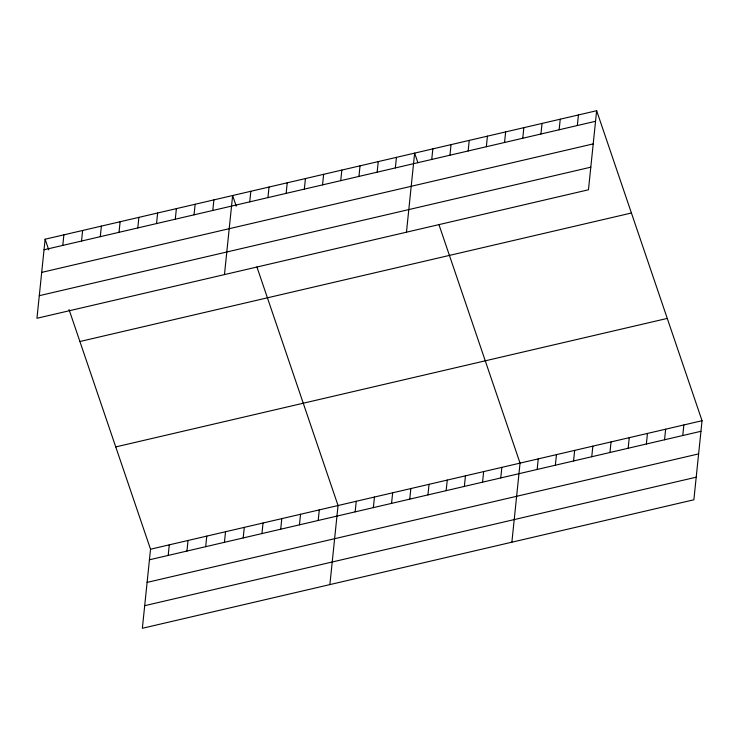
<?xml version="1.0" encoding="UTF-8"?>
<svg xmlns="http://www.w3.org/2000/svg" width="739" height="739" viewBox="0 0 739 739"><rect width="100%" height="100%" fill="white"/><g stroke="black" fill="none" stroke-linecap="round" stroke-linejoin="round"><path stroke-width="1.11" d="M45.125 239.214L36.95 318.287L588.466 189.784L596.641 110.711L45.125 239.214L48.746 249.865M62.778 245.413L63.877 234.845M81.53 241.043L82.62 230.476M100.282 236.683L101.372 226.106M119.034 232.314L120.124 221.737M137.787 227.945L138.877 217.368M156.539 223.575L157.629 212.998M175.291 219.206L176.381 208.629M69.032 309.539L150.534 549.216L142.359 628.289L693.875 499.786L702.05 420.713L596.641 110.711M194.043 214.837L195.133 204.26M168.187 555.423L169.286 544.846M212.795 210.467L213.885 199.89M186.939 551.054L188.039 540.477M224.462 274.594L232.637 195.521L236.258 206.181M205.691 546.684L206.791 536.108M249.745 201.858L250.835 191.281M224.444 542.315L225.534 531.738M267.943 197.618L269.042 187.041M243.196 537.946L244.286 527.369M286.141 193.378L287.24 182.801M261.948 533.576L263.038 523.009M304.348 189.138L305.438 178.561M280.7 529.207L281.79 518.639M322.546 184.889L323.636 174.321M299.452 524.838L300.542 514.27M340.744 180.649L341.834 170.081M318.204 520.468L319.294 509.901M358.942 176.409L360.041 165.841M329.88 584.604L338.046 505.531L256.913 266.918M377.149 172.169L378.239 161.592M355.154 511.859L356.244 501.291M395.347 167.929L396.437 157.352M373.352 507.619L374.451 497.051M406.468 232.185L414.634 153.112L417.895 162.709M391.559 503.379L392.649 492.802M431.742 159.448L432.842 148.872M409.757 499.139L410.847 488.562M449.949 155.208L451.039 144.632M427.955 494.899L429.045 484.322M468.147 150.968L469.237 140.392M446.153 490.659L447.252 480.082M486.345 146.728L487.435 136.152M464.36 486.419L465.45 475.842M504.543 142.488L505.642 131.912M482.558 482.179L483.648 471.602M522.75 138.248L523.84 127.671M500.756 477.939L501.846 467.362M540.948 134.008L542.038 123.431M511.878 542.195L520.053 463.122L438.92 224.517M559.146 129.768L560.236 119.191M537.161 469.459L538.251 458.882M577.344 125.528L578.443 114.951M555.359 465.219L556.449 454.642M573.556 460.979L574.646 450.402M591.754 456.739L592.854 446.162M609.952 452.499L611.051 441.922M628.159 448.259L629.249 437.682M646.357 444.01L647.447 433.442M664.555 439.77L665.654 429.202M682.753 435.53L683.852 424.962M44.026 249.782L595.551 121.288M41.689 272.386L593.214 143.893M39.287 295.683L590.803 167.18M79.904 341.51L631.429 213.008M115.746 446.919L667.262 318.417M150.534 549.216L702.05 420.713M149.435 559.793L700.96 431.29M147.107 582.397L698.623 453.894M144.696 605.684L696.212 477.182"/></g></svg>
